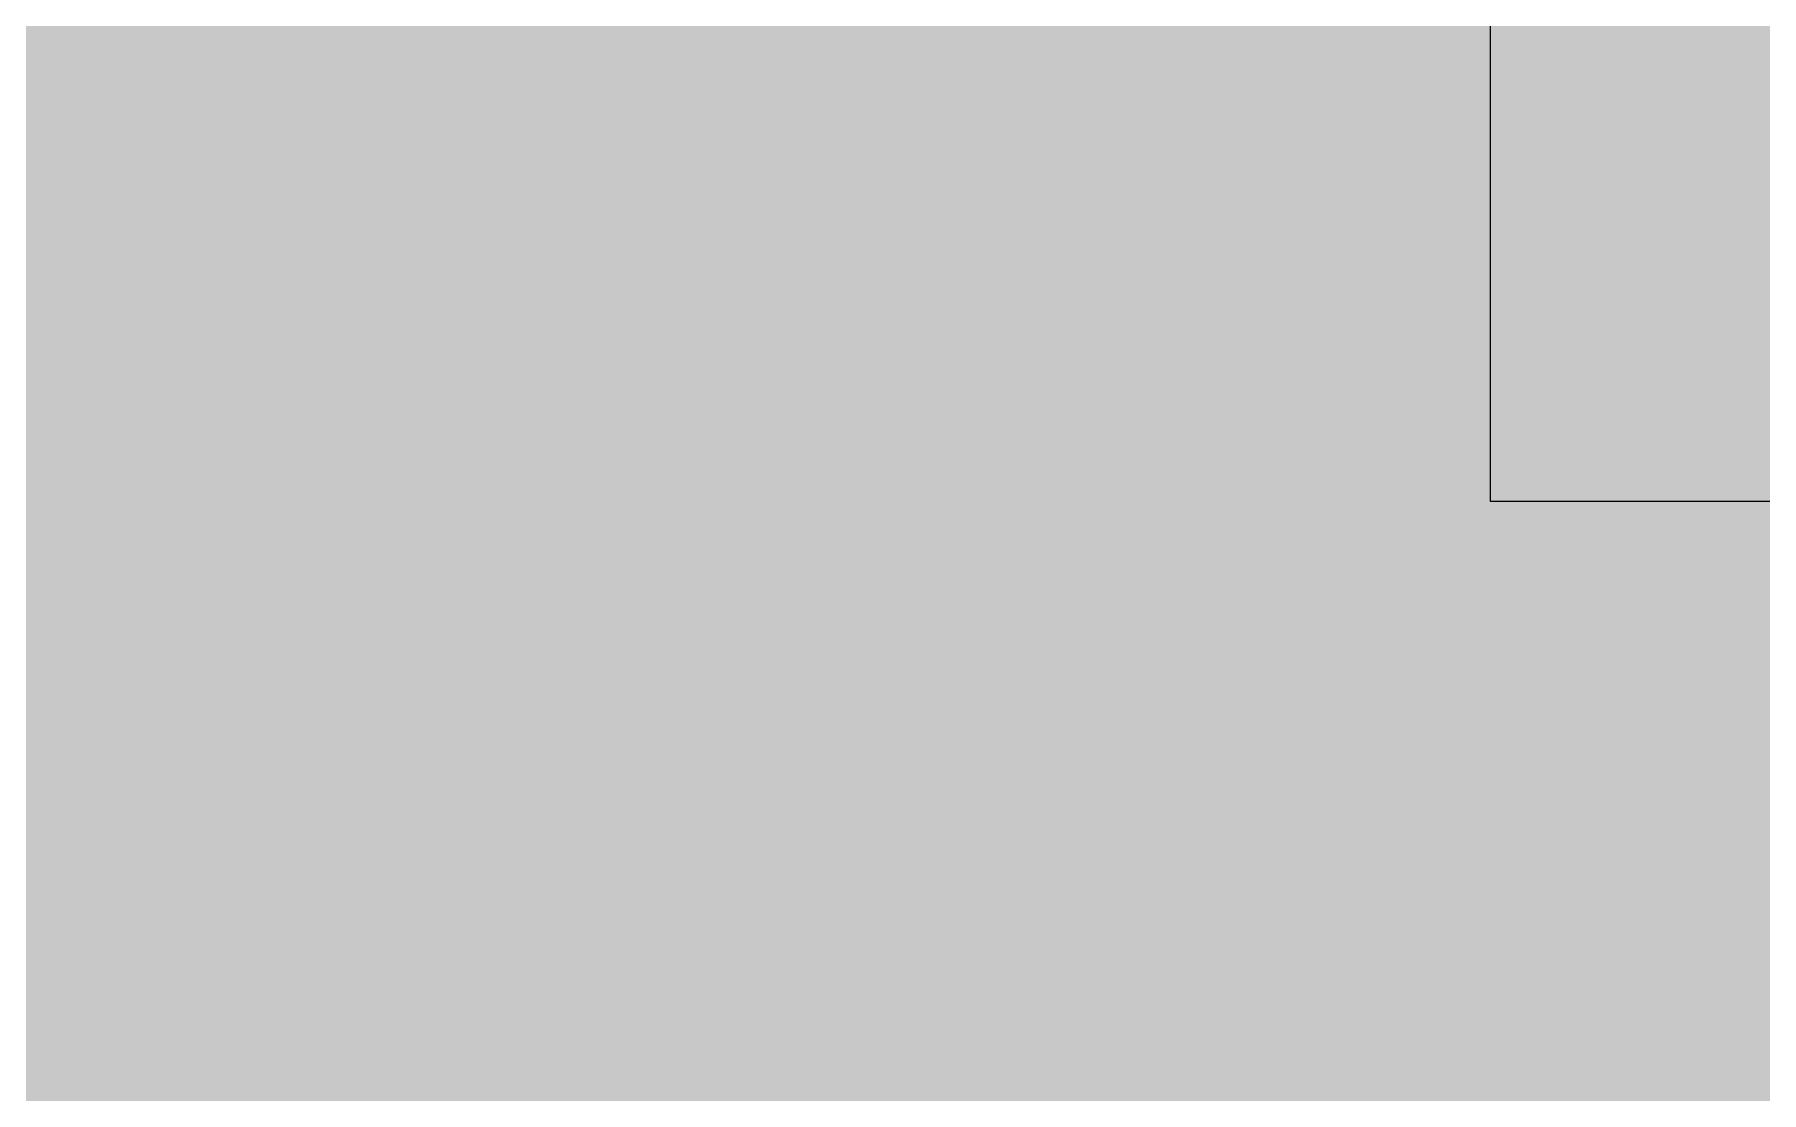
# Model space of a CAD drawing. Header units: millimetres. Extents: x 471 to 1044, y 7 to 541.
# Drawn here: x 854.86 to 888.38, y 444.33 to 464.86 of the extents above; entities that cross this region are included whole.
import ezdxf

# ---------------------------------------------------------------- set-up
doc = ezdxf.new("R2010")
doc.units = ezdxf.units.MM
for name, color, linetype in [('Background Fill', 3, 'Continuous'), ('Images', 7, 'Continuous'), ('magpiefill', 3, 'Continuous')]:
    doc.layers.add(name, color=color, linetype=linetype)
picture_1 = doc.add_image_def('image3.png', size_in_pixel=(1746, 774))

msp = doc.modelspace()

# ---------------------------------------------------------------- hatches: boundary and pattern name
at = {"layer": 'magpiefill'}
h = msp.add_hatch(color=255, dxfattribs=at)
h.dxf.hatch_style = 1
h.paths.add_polyline_path([(878.641142964784, 459.1103851379615), (878.4133552917212, 459.4915021367541), (878.188334724882, 459.8650135087657), (877.965735371574, 460.2297092654146), (877.7452113391062, 460.5843794181184), (877.5264167347857, 460.927813978295), (877.3095821404988, 461.2580481567315), (877.0972440364428, 461.5700979616907), (876.8925153773928, 461.8582246008044), (876.6985091181241, 462.1166892817049), (876.5183382134119, 462.3397532120235), (876.3551156180315, 462.5216775993925), (876.2119542867579, 462.6567236514437), (876.0919671743666, 462.739152575809), (875.9975120558631, 462.76491956077), (875.9279259871748, 462.7367557172047), (875.88179084446, 462.6590861366415), (875.8576885038763, 462.5363359106083), (875.8542008415818, 462.3729301306329), (875.8699097337346, 462.1732938882436), (875.9033970564922, 461.941852274968), (875.9532446860132, 461.6830303823344), (876.0185706184441, 461.4001671953885), (876.1006373298885, 461.0922572732477), (876.2012434164387, 460.7572090685474), (876.3221874741869, 460.3929310339228), (876.4652680992256, 459.997331622009), (876.632283887647, 459.5683192854416), (876.8250334355434, 459.1038024768555), (877.0453153390072, 458.6016896488863), (877.2973376911057, 458.0576615043223), (877.5949465728038, 457.4584877465608), (877.9543975620425, 456.7887103291536), (878.3919462367614, 456.0328712056516), (878.923848174901, 455.175512329606), (879.566358954401, 454.2011756545679), (880.2225678565785, 453.2571967197701), (881.2712329337171, 452.2925168969061), (882.2040043864802, 451.4303988007426), (882.69511560515, 450.9759040428054), (883.1144864714997, 450.5878336205311), (883.4698830615255, 450.2597107707976), (883.7690714512246, 449.9850587304805), (884.0198177165937, 449.757400736457), (884.2293026517584, 449.5707834669382), (884.4023659233585, 449.4213473654758), (884.543261916162, 449.3057563169563), (884.6562450149372, 449.2206742062662), (884.7455696044524, 449.1627649182921), (884.8154900694756, 449.1286923379206), (884.8702607947755, 449.1151203500382), (884.9141361651198, 449.1187128395312), (884.9498084597815, 449.1381887949568), (884.9737215360501, 449.180487619554), (884.9807571457202, 449.2546038202323), (884.9657970405858, 449.3695319039012), (884.923722972441, 449.5342663774703), (884.8494166930807, 449.7578017478489), (884.7377599542986, 450.0491325219467), (884.5883339154218, 450.4060289140003), (883.1477180177553, 452.2659849485902), (882.0372456553062, 453.757529134998), (881.1584715122729, 455.0494539517684), (880.349622719679, 456.300041908259), (879.6037527422804, 457.5018151089473), (879.0577107877673, 458.4112737227077)])
h = msp.add_hatch(color=253, dxfattribs=at)
h.dxf.hatch_style = 1
h.paths.add_polyline_path([(874.0037223712231, 459.7613727779959), (873.7275250556436, 460.0634689093675), (873.4664429002294, 460.3467929568175), (873.2201127445794, 460.6121573483316), (872.9884567780662, 460.8598242543748), (872.7725385891579, 461.0878548153285), (872.5737071160952, 461.2937599140529), (872.3933112971195, 461.475050433408), (872.2327000704718, 461.6292372562544), (872.0932223743935, 461.7538312654525), (871.9762271471257, 461.8463433438623), (871.8830633269095, 461.904284374344), (871.8143823209984, 461.926196610235), (871.7680454126964, 461.9147477867804), (871.7412163543188, 461.8736370097014), (871.7310588981818, 461.8065633847203), (871.7347367966015, 461.7172260175588), (871.7494138018935, 461.6093240139388), (871.7722536663737, 461.486556479582), (871.8004201423585, 461.3526225202103), (871.8318091030085, 461.210253250527), (871.8672449048663, 461.0583078211604), (871.9082840253197, 460.8946773917204), (871.9564829417559, 460.717253121817), (872.0133981315626, 460.5239261710598), (872.0805860721277, 460.312587699059), (872.1596032408386, 460.0811288654244), (872.2520061150828, 459.8274408297657), (872.3590658202675, 459.550328005559), (872.4809120738764, 459.2522478217446), (872.6173892414133, 458.9365709611292), (872.7683416883808, 458.6066681065191), (872.9336137802832, 458.2659099407211), (873.1130498826233, 457.9176671465415), (873.3064943609043, 457.5653104067868), (873.5137915806297, 457.2122104042636), (873.7403752111848, 456.8552225193357), (874.0140361374806, 456.4651409225961), (874.3681545483103, 456.0062444821951), (874.8361106324667, 455.442812066283), (875.4512845787433, 454.7391225430102), (876.2470565759324, 453.8594547805268), (877.2568068128278, 452.7680876469834), (878.5139154782221, 451.42930001053), (883.4206489691833, 448.0802716261612), (883.4495732280213, 448.0947264036671), (883.7053181906344, 448.0947264036671), (883.8214215006496, 448.0657150111326), (882.355941562183, 449.1498336158132), (881.2040089216807, 450.0248513983571), (880.3185061090505, 450.7233659334162), (879.652315654201, 451.2779747956412), (879.1583200870396, 451.7212755596838), (878.7894019374748, 452.0858658001954), (878.4984437354142, 452.4043430918267), (878.238328010766, 452.7093050092293), (877.9703640025407, 453.0273752758286), (877.6895677861567, 453.3612822101469), (877.3993821461356, 453.7077802794799), (877.1032498669981, 454.063623951124), (876.8046137332656, 454.4255676923755), (876.5069165294594, 454.7903659705303), (876.2136010401002, 455.1547732528844), (875.9281100497094, 455.5155440067343), (875.6534690374108, 455.8697650694143), (875.3910342607376, 456.2158527584141), (875.1417446718262, 456.5525557612617), (874.9065392228129, 456.8786227654848), (874.6863568658339, 457.1928024586117), (874.4821365530249, 457.4938435281703), (874.2948172365222, 457.7804946616881), (874.1253378684623, 458.0515045466938), (873.9751720753954, 458.3046312663752), (873.8479321815307, 458.5336704865622), (873.7477651854913, 458.7314272687448), (873.6788180859, 458.8907066744129), (873.6452378813804, 459.0043137650567), (873.6511715705558, 459.065053602166), (873.7007661520497, 459.0657312472312), (873.7981686244846, 458.9991517617419), (873.945693741636, 458.861326649493), (874.1383272778842, 458.6610931834986), (874.3692227627621, 458.4104950790771), (874.6315337258013, 458.1215760515472), (874.9184136965348, 457.8063798162274), (875.223016204495, 457.4769500884364), (875.5384947792138, 457.1453305834929), (875.8580029502236, 456.8235650167154), (876.187083031537, 456.51024573493), (876.5808324750849, 456.150159610991), (877.1067375172786, 455.6746421492609), (877.8322843945291, 455.0150288541014), (878.8249593432477, 454.1026552298747), (879.088696221324, 453.8574952924463), (878.5982397522555, 454.4441269728894), (878.1238207590011, 455.0097336714089), (877.6656187625263, 455.5539408637303), (877.223813283797, 456.0763740255799), (876.7985838437778, 456.5766586326853), (876.390109963434, 457.0544201607726), (875.998571163731, 457.509284085569), (875.6241469656338, 457.9408758828007), (875.2669264432134, 458.3490188535712), (874.9266368829631, 458.73432760049), (874.602915124482, 459.0976145515431), (874.2953980073689, 459.4396921347163)])
h = msp.add_hatch(color=255, dxfattribs=at)
h.dxf.hatch_style = 1
h.paths.add_polyline_path([(882.495708268151, 457.767876657608), (882.2747045967944, 458.1704811844644), (882.0628555799469, 458.5436802518612), (881.862743296005, 458.8818430225315), (881.6769498233646, 459.1793386592084), (881.5075747344579, 459.4321265145512), (881.3547875778556, 459.642526700925), (881.2182753961649, 459.814449520621), (881.0977252319926, 459.9518052759307), (880.9928241279451, 460.0585042691457), (880.9032591266291, 460.138456802557), (880.8287172706512, 460.1955731784561), (880.7688856026184, 460.2337636991344), (880.7233989952067, 460.2559350231203), (880.691683641372, 460.2609792338902), (880.6731135641392, 460.2467847711583), (880.6670627865337, 460.2112400746379), (880.6729053315805, 460.1522335840427), (880.690015222305, 460.0676537390865), (880.7177664817325, 459.955388979483), (880.7555331328879, 459.8133277449458), (880.8029565389654, 459.6395344381359), (880.8607474238327, 459.4327773135037), (880.9298838515272, 459.1920005884468), (881.0113438860849, 458.9161484803629), (881.1061055915436, 458.6041652066498), (881.2151470319393, 458.2549949847048), (881.3394462713088, 457.867582031926), (881.4799813736895, 457.4408705657106), (881.6392720112715, 456.9709370118668), (881.8260042888605, 456.4423866298436), (882.0504059194157, 455.8369568875006), (882.3227046158959, 455.1363852526969), (882.6531280912609, 454.3224091932919), (883.0519040584697, 453.3767661771454), (883.4666752850992, 452.4248313778997), (883.8982981201109, 451.8770233564643), (884.2712231709268, 451.4003525457387), (884.5918238178415, 450.9890807114128), (884.8664734411509, 450.637469619177), (885.1015454211499, 450.3397810347207), (885.3034131381335, 450.0902767237341), (885.4784499723971, 449.8832184519071), (885.6330293042354, 449.7128679849296), (885.772168872895, 449.5759156341641), (885.8954638534267, 449.4787658936631), (886.0011537798318, 449.4302518031517), (886.0874781861123, 449.4392064023551), (886.1526766062705, 449.5144627309984), (886.1949885743079, 449.6648538288065), (886.212653624226, 449.8992127355049), (886.2039112900268, 450.2263724908183), (886.100763744693, 450.4244507403326), (885.81613946672, 450.9875092498975), (885.5451505659332, 451.5367862036311), (885.2858305975592, 452.0719774114285), (885.0362604779298, 452.5931031036805), (884.7947105678002, 453.1014811927568), (884.5594985890318, 453.5987540115209), (884.3289422634855, 454.0865638928379), (884.1013593130224, 454.5665531695726), (883.8750674595035, 455.0403641745888), (883.6483844247903, 455.509639240751), (883.4196279307432, 455.9760207009239), (883.187826425313, 456.4399386929498), (882.9548512608069, 456.8969745745836), (882.7232845156207, 457.3414975085587)])
h = msp.add_hatch(color=255, dxfattribs=at)
h.dxf.hatch_style = 1
h.paths.add_polyline_path([(878.8249593432477, 454.1026552298746), (877.8322843945291, 455.0150288541014), (877.1067375172784, 455.674642149261), (876.5808324750849, 456.1501596109911), (876.187083031537, 456.51024573493), (875.8580029502236, 456.8235650167154), (875.5384947792138, 457.1453305834929), (875.223016204495, 457.4769500884364), (874.9184136965348, 457.8063798162274), (874.6315337258013, 458.1215760515471), (874.3692227627621, 458.4104950790772), (874.1383272778842, 458.6610931834986), (873.945693741636, 458.861326649493), (873.7981686244846, 458.9991517617419), (873.7007661520497, 459.0657312472312), (873.6511715705558, 459.065053602166), (873.6452378813804, 459.0043137650567), (873.6788180859, 458.8907066744129), (873.7477651854913, 458.7314272687448), (873.8479321815307, 458.5336704865622), (873.9751720753954, 458.3046312663752), (874.1253378684623, 458.0515045466938), (874.2948172365222, 457.7804946616881), (874.4821365530249, 457.4938435281703), (874.6863568658339, 457.1928024586117), (874.9065392228129, 456.8786227654848), (875.1417446718262, 456.5525557612617), (875.3910342607376, 456.2158527584141), (875.6534690374106, 455.8697650694143), (875.9281100497094, 455.5155440067341), (876.2136010401002, 455.1547732528844), (876.5069165294594, 454.7903659705303), (876.8046137332656, 454.4255676923755), (877.1032498669981, 454.0636239511241), (877.3993821461354, 453.7077802794801), (877.6895677861567, 453.3612822101469), (877.9703640025407, 453.0273752758286), (878.238328010766, 452.7093050092293), (878.4984437354142, 452.4043430918267), (878.7894019374748, 452.0858658001954), (879.1583200870396, 451.7212755596838), (879.652315654201, 451.2779747956412), (880.3185061090505, 450.7233659334162), (881.2040089216807, 450.0248513983571), (882.3559415621833, 449.149833615813), (883.8214215006496, 448.0657150111326), (884.0463102184535, 448.0095207917954), (884.4725530784729, 447.9243151799234), (885.0692900689053, 448.0095207917954), (885.1956159644062, 448.0347732387712), (885.0403431964819, 448.1942697312492), (884.855918075805, 448.3816721462075), (884.6438672234292, 448.595451821969), (884.4057172604087, 448.8340800968552), (884.1429948077978, 449.0960283091887), (883.9853807995858, 449.2525233252504), (881.881638400733, 451.244969011667), (880.152248599845, 452.8688567809426)])
h = msp.add_hatch(color=253, dxfattribs=at)
h.dxf.hatch_style = 1
h.paths.add_polyline_path([(872.4373185237055, 455.8595735691945), (872.0412375186488, 456.1569024148897), (871.6620127278975, 456.4367701661305), (871.2993836885914, 456.6988423547147), (870.9541325326043, 456.9419250344625), (870.6270413918096, 457.1648242591933), (870.3188923980811, 457.3663460827272), (870.0304676832923, 457.5452965588839), (869.7625493793166, 457.7004817414833), (869.5159196180277, 457.8307076843449), (869.2914719327409, 457.935093141151), (869.0905454625374, 458.0140076650325), (868.9145907479397, 458.0681335089827), (868.7650583294705, 458.0981529259944), (868.6433987476526, 458.1047481690614), (868.5510625430086, 458.0886014911765), (868.4895002560613, 458.050395145333), (868.4601624273332, 457.9908113845244), (868.4644972248032, 457.9096488442127), (868.5039433262714, 457.8031716897377), (868.5799370369946, 457.6667604689077), (868.6939146622296, 457.4957957295317), (868.8473125072326, 457.285658019418), (869.0415668772598, 457.0317278863755), (869.278114077568, 456.7293858782126), (869.5583904134139, 456.3740125427382), (869.8857280312707, 455.9611907158445), (870.2710424424802, 455.4873123857568), (870.7271449996017, 454.9489718287849), (871.2668470551937, 454.3427633212378), (871.9029599618152, 453.665281139425), (872.6482950720258, 452.9131195596559), (873.5156637383836, 452.0828728582395), (874.5178773134476, 451.1711353114855), (874.6684140552395, 451.0991990675802), (875.2123818438038, 450.8371178020483), (875.7557627983879, 450.5729250057403), (875.9541462746379, 450.4755188914741), (875.5249838791333, 451.043605027119), (875.1284730388916, 451.5573344125825), (874.7647780868756, 452.0194224201026), (874.4340633560487, 452.4325844219162), (874.1364931793739, 452.7995357902615), (873.872231889814, 453.122991897376), (873.6414438203326, 453.405668115497), (873.4442933038924, 453.6502798168627), (873.280741235176, 453.8595460148343), (873.1499347557422, 454.0362002872693), (873.0508175688685, 454.182979853149), (872.9823333778334, 454.3026219314555), (872.9434258859142, 454.39786374117), (872.9330387963889, 454.4714425012738), (872.9501158125356, 454.5260954307488), (872.9936006376322, 454.5645597485764), (873.0689354368171, 454.5847063135056), (873.2075562226728, 454.5649405433569), (873.4473974696423, 454.4788014957182), (873.8263936521687, 454.2998282281774), (874.3824792446949, 454.0015597983225), (875.1535887216639, 453.5575352637413), (876.1124355754403, 452.9805409659913), (875.4524030106045, 453.5050429343546), (874.8464981210352, 453.9852028344076), (874.2892474702039, 454.4249835878414), (873.775177621583, 454.8283481163465), (873.2988151386448, 455.1992593416134), (872.8546865848616, 455.5416801853326)])
h = msp.add_hatch(color=253, dxfattribs=at)
h.dxf.hatch_style = 1
h.paths.add_polyline_path([(871.8519614862264, 452.4255991287027), (871.2801317685096, 452.6876154356594), (870.7155006305327, 452.9427496223874), (870.1626845558706, 453.1883426744754), (869.6263000280987, 453.4217355775123), (869.110963530793, 453.6402693170869), (868.6213437070935, 453.8413370184472), (868.1623178384041, 454.0225403654773), (867.7388153656927, 454.1815331817212), (867.3557657299289, 454.3159692907221), (867.0180983720804, 454.4235025160237), (866.7307427331166, 454.5017866811696), (866.4986282540056, 454.5484756097034), (866.3266843757165, 454.5612231251683), (866.2186799026351, 454.5379698069377), (866.1737410928172, 454.4778032577007), (866.1898335677358, 454.3800978359769), (866.2649229488641, 454.2442279002854), (866.3969748576746, 454.0695678091452), (866.583954915641, 453.8554919210752), (866.8238287442357, 453.6013745945949), (867.1145619649326, 453.3065901882234), (867.4569516663983, 452.9700293561176), (867.8631208060783, 452.5886479349886), (868.3480238086117, 452.158918057185), (868.9266150986382, 451.6773118550558), (869.6138491007971, 451.1403014609497), (870.4246802397281, 450.5443590072156), (871.37406294007, 449.8859566262026), (872.4769516264626, 449.1615664502596), (872.7435977085086, 449.0755028218356), (873.467086366257, 448.8368571465231), (874.2228903734967, 448.5830394993037), (874.458826892117, 448.5026239378775), (873.6754095649885, 449.0152042346923), (873.0106611171989, 449.5008863978866), (872.4543355917531, 449.9570777810078), (871.9961870316563, 450.3811857376035), (871.6259694799137, 450.770617621221), (871.3334369795302, 451.1227807854079), (871.1083435735111, 451.4350825837115), (870.9404433048614, 451.704930369679), (870.8271266364247, 451.9282345164246), (870.7963297103968, 452.0949174753265), (870.8836250888119, 452.1934047173294), (871.1245853337045, 452.2121217133781), (871.5547830071087, 452.1394939344174), (872.209790671059, 451.9639468513918), (873.1251808875888, 451.6739059352462), (874.3365262187342, 451.2577966569251), (874.1202992591677, 451.3611239584003), (873.5644772820617, 451.6248476305724), (872.998750726578, 451.891556211748), (872.4263733001078, 452.1593597159284)])
h = msp.add_hatch(color=255, dxfattribs=at)
h.dxf.hatch_style = 1
h.paths.add_polyline_path([(877.4926172267017, 452.1263741107534), (876.177656557519, 452.941293682022), (875.1535887216639, 453.5575352637413), (874.3824792446949, 454.0015597983225), (873.8263936521687, 454.2998282281774), (873.4473974696423, 454.4788014957182), (873.2075562226728, 454.5649405433569), (873.0689354368171, 454.5847063135056), (872.9936006376322, 454.5645597485764), (872.9501158125356, 454.5260954307488), (872.9330387963889, 454.4714425012738), (872.9434258859142, 454.39786374117), (872.9823333778334, 454.3026219314555), (873.0508175688685, 454.182979853149), (873.1499347557422, 454.0362002872693), (873.280741235176, 453.8595460148343), (873.4442933038924, 453.6502798168627), (873.6414438203326, 453.4056681154971), (873.872231889814, 453.122991897376), (874.1364931793737, 452.7995357902615), (874.4340633560487, 452.4325844219162), (874.7647780868756, 452.0194224201024), (875.1284730388916, 451.5573344125825), (875.5249838791333, 451.043605027119), (875.9541462746377, 450.4755188914743), (876.3021170925197, 450.304665522592), (876.8550048997251, 450.0303841965396), (877.4179863935324, 449.7481258715187), (877.994621747468, 449.4559353914657), (878.5863229421766, 449.1527576358773), (879.1859091867682, 448.8411376264932), (879.7840514974698, 448.5245204206145), (880.3714208905085, 448.2063510755419), (880.9386883821114, 447.8900746485768), (881.4765249885056, 447.5791361970198), (881.9756017259181, 447.2769807781717), (882.4265896105762, 446.9870534493335), (882.7675854053894, 446.9870534493335), (883.0233303680018, 446.9870534493335), (883.1938282654087, 447.157464673077), (883.4495732280213, 447.157464673077), (883.5348202932278, 447.5834927324362), (883.5348202932278, 447.7539039561799), (883.1085774332084, 447.9243151799234), (883.4033541366255, 448.0716286058499), (882.9237621448485, 448.399407475181), (882.3573911087008, 448.7822028837164), (881.7241495805399, 449.2083567492957), (881.0439461127191, 449.6662109897617), (880.3366892575948, 450.1441075229553), (879.6222875675235, 450.6303882667172), (878.9206495948599, 451.1133951388891), (878.25168389196, 451.5814700573118), (877.6305985877266, 452.0255561878209)])
h = msp.add_hatch(color=253, dxfattribs=at)
h.dxf.hatch_style = 1
h.paths.add_polyline_path([(885.1956472414245, 449.6367061820141), (884.583634507889, 450.4172532066731), (884.7377599542986, 450.0491325219467), (884.8494166930807, 449.7578017478489), (884.923722972441, 449.5342663774703), (884.9657970405858, 449.3695319039012), (884.9807571457202, 449.2546038202323), (884.9737215360501, 449.180487619554), (884.9498084597815, 449.1381887949568), (884.9141361651198, 449.1187128395312), (884.8702607947755, 449.1151203500382), (884.8154900694756, 449.1286923379206), (884.7455696044524, 449.1627649182921), (884.6562450149372, 449.2206742062662), (884.543261916162, 449.3057563169563), (884.4023659233587, 449.4213473654758), (884.2293026517584, 449.5707834669382), (884.0198177165937, 449.757400736457), (883.7690714512246, 449.9850587304805), (883.4698830615255, 450.2597107707976), (883.1144864714997, 450.5878336205312), (882.69511560515, 450.9759040428054), (882.2040043864802, 451.4303988007426), (881.6333867394926, 451.9577946574672), (880.9754965881914, 452.5645683761016), (880.2225678565785, 453.2571967197701), (880.3357341532021, 453.0944031340883), (881.2482293492446, 451.8397367217184), (881.881638400733, 451.244969011667), (884.080614982322, 449.1623274264103), (885.1906290791615, 448.03377636434), (885.9217757889435, 448.1799320155391), (886.3480186489628, 448.1799320155391)])
h = msp.add_hatch(color=255, dxfattribs=at)
h.dxf.hatch_style = 1
h.paths.add_polyline_path([(873.0106611171989, 449.5008863978866), (873.6754095649887, 449.0152042346923), (874.4505219281839, 448.5080577733703), (876.3056866389979, 447.8671201737085), (877.9644551094034, 447.2694651253561), (879.5777764909706, 446.6470556885826), (881.3692708585784, 445.879380495), (881.7446055549376, 445.879380495), (882.0855975827574, 445.9645861068716), (882.2560954801636, 446.2202029424872), (882.3708228905045, 447.0229042930889), (881.9756017259181, 447.2769807781717), (881.4765249885056, 447.5791361970198), (880.9386883821114, 447.8900746485768), (880.3714208905085, 448.2063510755421), (879.7840514974698, 448.5245204206145), (879.1859091867682, 448.8411376264932), (878.5863229421768, 449.1527576358773), (877.9946217474683, 449.4559353914657), (877.4179863935324, 449.7481258715187), (876.8550048997249, 450.0303841965396), (876.3021170925192, 450.304665522592), (875.7557627983881, 450.5729250057403), (875.2123818438038, 450.8371178020483), (874.6684140552395, 451.0991990675803), (874.3365262187342, 451.2577966569251), (873.1251808875888, 451.6739059352462), (872.209790671059, 451.9639468513918), (871.5547830071087, 452.1394939344174), (871.1245853337045, 452.2121217133781), (870.8836250888119, 452.1934047173294), (870.7963297103968, 452.0949174753265), (870.8271266364247, 451.9282345164246), (870.9404433048614, 451.704930369679), (871.1083435735111, 451.4350825837115), (871.3334369795302, 451.1227807854079), (871.6259694799137, 450.770617621221), (871.9961870316563, 450.3811857376035), (872.4543355917531, 449.9570777810078)])
h = msp.add_hatch(color=253, dxfattribs=at)
h.dxf.hatch_style = 1
h.paths.add_polyline_path([(886.7187842112928, 449.2582058141264), (886.4009898446259, 449.8479148650407), (886.2039112900268, 450.2263724908183), (886.212653624226, 449.8992127355049), (886.1949885743079, 449.6648538288065), (886.1526766062705, 449.5144627309984), (886.0874781861123, 449.4392064023551), (886.0011537798318, 449.4302518031517), (885.8954638534267, 449.4787658936631), (885.772168872895, 449.5759156341641), (885.6330293042354, 449.7128679849296), (885.4784499723971, 449.8832184519071), (885.3034131381335, 450.0902767237341), (885.1015454211499, 450.3397810347207), (884.8664734411509, 450.6374696191771), (884.5918238178415, 450.9890807114128), (884.2712231709263, 451.4003525457388), (883.8982981201109, 451.8770233564643), (883.4666752850992, 452.4248313778997), (883.5292602304814, 452.2811936721163), (884.068872133889, 451.0766976723179), (884.255308368995, 450.8359928452277), (885.1956472414247, 449.6367061820141), (886.3480186489628, 448.1799320155391), (886.3480186489628, 447.8391095680519), (886.4332657141692, 447.4130815086927), (887.0300064715948, 447.157464673077), (887.7972413594339, 447.4130815086927), (887.4149435239231, 448.0404849458479), (887.0561132894675, 448.6556277776939)])
h = msp.add_hatch(color=253, dxfattribs=at)
h.dxf.hatch_style = 1
h.paths.add_polyline_path([(870.776804472579, 449.6933694574526), (870.1923578531639, 449.864288686258), (869.6451169034237, 450.0165166637171), (869.1358053889696, 450.1496884273805), (868.6641298817062, 450.2647945885558), (868.2295426551118, 450.3631646519892), (867.8314959826655, 450.4461281224276), (867.4694421378454, 450.5150145046167), (867.1428333941301, 450.5711533033035), (866.8511220249984, 450.6158740232344), (866.5937603039288, 450.6505061691553), (866.3700309765577, 450.6761576616886), (866.1785386771523, 450.6930500849588), (866.0177185121377, 450.7011834389656), (865.8860055879395, 450.700557723709), (865.7818350109821, 450.6911729391894), (865.7036418876917, 450.6730290854063), (865.6498613244923, 450.6461261623601), (865.6189284278096, 450.6104641700505), (865.6098064561315, 450.5656194932161), (865.6235712761968, 450.5094740555471), (865.6618269068069, 450.4394861654729), (865.7261773667633, 450.3531141314222), (865.8182266748679, 450.2478162618243), (865.9395788499216, 450.121050865108), (866.0918379107266, 449.9702762497024), (866.276607876084, 449.7929507240364), (866.4982073753652, 449.5858534005523), (866.7718134802194, 449.3430466077485), (867.1153178728669, 449.0579134781361), (867.5466122355263, 448.7238371442262), (868.0835882504173, 448.3342007385302), (868.7441375997589, 447.8823873935593), (869.5461519657713, 447.3617802418248), (870.5065352497134, 446.7663748069132), (870.8957270501237, 446.7135642507567), (871.3686026834414, 446.648027715018), (871.8593182118975, 446.5781116446478), (871.916617213278, 446.5696778321877), (871.4705828321178, 446.7917527454082), (871.0970649608205, 447.0106450515487), (870.7883174797198, 447.224340293077), (870.5365942691508, 447.4308240124606), (870.3341492094476, 447.6280817521671), (870.1732361809445, 447.8140990546641), (870.0461090639762, 447.9868614624194), (869.9450217388771, 448.1443545179006), (869.8633313916871, 448.2852216824141), (869.7988084312653, 448.4107380926228), (869.7503265721762, 448.5228368040283), (869.716759528985, 448.6234508721328), (869.6969810162557, 448.7145133524376), (869.6898647485536, 448.7979573004451), (869.6942844404427, 448.8757157716565), (869.7091138064882, 448.9497218215738), (869.7336569783222, 449.0213285881305), (869.7689397558499, 449.0895695389861), (869.8164183560446, 449.152898224232), (869.8775489958791, 449.2097681939593), (869.9537878923268, 449.2586329982593), (870.0465912623602, 449.2979461872231), (870.1574153229524, 449.3261613109422), (870.2877162910768, 449.3417319195074), (870.4394566434773, 449.3431362010587), (870.6166238959818, 449.3289508959282), (870.8237118241884, 449.297777382497), (871.0652142036965, 449.2482170391455), (871.3456248101045, 449.1788712442549), (871.6694374190108, 449.0883413762057), (872.041145806015, 448.9752288133785), (872.4652437467148, 448.8381349341545), (872.9523683732748, 448.6731083242645), (873.5377302441209, 448.4659863988414), (874.2626832742437, 448.2000537803677), (875.1685813786348, 447.8585950913265), (876.2967784722853, 447.4248949542008), (877.6886284701866, 446.8822379914735), (879.3854852873294, 446.2139088256274), (881.4287028387048, 445.4031920791455), (881.4036097601252, 445.4533524356408), (881.3183626949187, 445.879380495), (880.6456709042, 446.1894510958892), (879.914495589765, 446.5027678225284), (879.1375285723475, 446.8169006197919), (878.327461672681, 447.1294194325535), (877.4969867114987, 447.4378942056873), (876.6587955095342, 447.739894884068), (875.8255798875205, 448.0329914125692), (875.0100316661913, 448.3147537360654), (874.222890373497, 448.5830394993037), (873.467086366257, 448.8368571465231), (872.7435977085086, 449.0755028218356), (872.0534024642882, 449.2982726693533), (871.3974786976328, 449.5044628331883)])
h = msp.add_hatch(color=255, dxfattribs=at)
h.dxf.hatch_style = 1
h.paths.add_polyline_path([(872.9523683732748, 448.6731083242645), (872.4652437467148, 448.8381349341545), (872.041145806015, 448.9752288133785), (871.6694374190108, 449.0883413762057), (871.3456248101045, 449.1788712442549), (871.0652142036965, 449.2482170391455), (870.8237118241884, 449.297777382497), (870.6166238959818, 449.3289508959282), (870.4394566434773, 449.3431362010587), (870.2877162910768, 449.3417319195074), (870.1574153229524, 449.3261613109422), (870.0465912623602, 449.2979461872231), (869.9537878923268, 449.2586329982593), (869.8775489958791, 449.2097681939593), (869.8164183560446, 449.152898224232), (869.7689397558499, 449.0895695389861), (869.7336569783222, 449.0213285881305), (869.7091138064882, 448.9497218215738), (869.6942844404427, 448.8757157716565), (869.6898647485536, 448.7979573004451), (869.6969810162557, 448.7145133524376), (869.716759528985, 448.6234508721328), (869.7503265721762, 448.5228368040283), (869.7988084312653, 448.4107380926228), (869.8633313916871, 448.2852216824141), (869.9450217388771, 448.1443545179006), (870.0461090639762, 447.9868614624194), (870.1732361809445, 447.8140990546641), (870.3341492094476, 447.6280817521671), (870.5365942691508, 447.4308240124606), (870.7883174797198, 447.224340293077), (871.0970649608205, 447.0106450515487), (871.4705828321178, 446.7917527454082), (871.9095543407295, 446.5731943476729), (873.4671778154127, 446.3355576577356), (875.2785297648104, 446.0272088720207), (877.1111445783702, 445.6845290954853), (878.5015104031015, 445.3925298646687), (879.9087599477887, 445.0561424222698), (879.9094645998612, 445.0543816487219), (880.2023084270697, 444.9837692549514), (880.6380727677329, 444.8810863090935), (881.1155355635594, 444.7726150595148), (881.6501492162761, 444.65650445571), (881.5741076575314, 445.1125319464981), (881.4287028387048, 445.4031920791455), (879.3854852873292, 446.2139088256274), (877.6886284701866, 446.8822379914735), (876.2967784722853, 447.4248949542008), (875.1685813786348, 447.8585950913265), (874.2626832742437, 448.2000537803677), (873.5377302441209, 448.4659863988414)])
h = msp.add_hatch(color=250, dxfattribs=at)
h.dxf.hatch_style = 1
edge = h.paths.add_edge_path()
edge.add_line((888.2234842194528, 413.5012538587416), (885.7971109026888, 413.253204066365))
edge.add_line((885.7971109026887, 413.253204066365), (881.6673219142056, 410.5407089002796))
edge.add_line((881.6673219142056, 410.5407089002796), (873.1717643900533, 404.4081099414419))
edge.add_line((873.1717643900536, 404.4081099414419), (868.2160206174682, 399.6907243192487))
edge.add_line((868.2160206174681, 399.6907243192487), (867.3900658333658, 399.6907243192487))
edge.add_line((867.3900658333657, 399.6907243192487), (866.5641072822707, 400.3983329459157))
edge.add_line((866.5641072822707, 400.3983329459157), (866.4461137416849, 400.8700707247971))
edge.add_line((866.4461137416849, 400.8700707247971), (863.968241855392, 398.9831176509267))
edge.add_line((863.9682418553921, 398.9831176509266), (860.6644151849974, 396.62442483983))
edge.add_line((860.6644151849973, 396.62442483983), (860.3104345632394, 398.1575755587116))
edge.add_line((860.3104345632394, 398.1575755587118), (860.4284281038251, 398.9831176509267))
edge.add_line((860.4284281038251, 398.9831176509266), (861.8443543578509, 400.5162664114637))
edge.add_line((861.844354357851, 400.5162664114638), (862.3163285201947, 400.8700707247971))
edge.add_line((862.3163285201947, 400.8700707247971), (861.9623478984367, 401.1059396142379))
edge.add_line((861.9623478984367, 401.1059396142379), (859.7204630933159, 399.5727908537008))
edge.add_line((859.7204630933159, 399.5727908537007), (859.1304953903858, 400.044528632582))
edge.add_line((859.1304953903857, 400.0445286325821), (859.1304953903857, 400.3983329459157))
edge.add_line((859.1304953903857, 400.3983329459157), (858.1865432987048, 400.3983329459157))
edge.add_line((858.1865432987049, 400.3983329459157), (857.832562676947, 400.8700707247971))
edge.add_line((857.832562676947, 400.8700707247971), (860.9004022661694, 402.521154909227))
edge.add_line((860.9004022661695, 402.521154909227), (861.490369969099, 403.5825658908824))
edge.add_line((861.490369969099, 403.5825658908824), (862.5523156013668, 404.5260434069902))
edge.add_line((862.5523156013669, 404.5260434069902), (860.4284281038252, 404.1722390936566))
edge.add_line((860.4284281038251, 404.1722390936565), (862.0803414390224, 405.5874543886455))
edge.add_line((862.0803414390225, 405.5874543886456), (867.6260529145379, 408.7716892919572))
edge.add_line((867.6260529145379, 408.7716892919572), (872.8177837682955, 412.5455973980428))
edge.add_line((872.8177837682956, 412.5455973980429), (878.717475865569, 415.965701190795))
edge.add_line((878.717475865569, 415.9657011907949), (882.2572933841292, 418.0885231541062))
edge.add_line((882.2572933841291, 418.0885231541062), (882.611274005887, 419.3858049835473))
edge.add_line((882.611274005887, 419.3858049835472), (883.9092067193264, 420.2113470757619))
edge.add_line((883.9092067193264, 420.211347075762), (885.3251329733516, 419.6216738729879))
edge.add_line((885.3251329733516, 419.6216738729878), (886.2690850650331, 419.7396092968806))
edge.add_line((886.2690850650331, 419.7396092968806), (888.2749790219883, 421.3906934813103))
edge.add_line((888.2749790219884, 421.3906934813102), (889.9268961241792, 422.452104462966))
edge.add_line((889.9268961241792, 422.452104462966), (890.0448896647649, 420.0934116518694))
edge.add_line((890.0448896647649, 420.0934116518694), (889.5729117354277, 418.3243940018914))
edge.add_line((889.5729117354279, 418.3243940018915), (889.1009375730836, 418.0885231541062))
edge.add_line((889.1009375730835, 418.0885231541062), (888.3929725625742, 418.3243940018915))
edge.add_line((888.3929725625742, 418.3243940018915), (887.4490242378862, 417.380916485784))
edge.add_line((887.4490242378861, 417.380916485784), (888.9054720420853, 416.1426278267683))
edge.add_line((888.9054720420854, 416.1426278267683), (889.1612170046981, 417.2503007811018))
edge.add_line((889.1612170046981, 417.2503007811018), (890.3546947525559, 417.9319456760766))
edge.add_line((890.3546947525558, 417.9319456760765), (892.1449094908459, 418.0171512879481))
edge.add_line((892.144909490846, 418.0171512879482), (893.1678893412976, 417.676328840461))
edge.add_line((893.1678893412975, 417.676328840461), (893.1678893412975, 416.9094783336146))
edge.add_line((893.1678893412975, 416.9094783336146), (892.3154073882521, 416.5686558861274))
edge.add_line((892.3154073882522, 416.5686558861274), (890.6956867803755, 416.2278334386399))
edge.add_line((890.6956867803754, 416.2278334386399), (888.8202212098848, 414.7793380368191))
edge.add_line((888.820221209885, 414.7793380368191), (888.820221209885, 413.7568706943572))
edge.add_line((888.820221209885, 413.7568706943572), (890.3546947525558, 414.35330997746))
edge.add_line((890.3546947525558, 414.35330997746), (894.1056221265421, 415.8018053792811))
edge.add_line((894.1056221265421, 415.8018053792811), (896.5778284544583, 417.1650951692299))
edge.add_line((896.5778284544583, 417.1650951692299), (899.0500310153805, 418.9544130185382))
edge.add_line((899.0500310153805, 418.9544130185382), (902.289472231135, 421.3401701509492))
edge.add_line((902.289472231135, 421.3401701509492), (900.5845045580514, 420.7437308678465))
edge.add_line((900.5845045580513, 420.7437308678465), (898.964783950174, 420.1472915847437))
edge.add_line((898.964783950174, 420.1472915847437), (897.2598162770904, 420.5733196441029))
edge.add_line((897.2598162770903, 420.5733196441029), (895.7253427344194, 421.85140382218))
edge.add_line((895.7253427344194, 421.85140382218), (894.7876099491748, 423.7259253250157))
edge.add_line((894.7876099491748, 423.7259253250157), (894.4466179213553, 425.8560656218112))
edge.add_line((894.4466179213553, 425.8560656218111), (894.8728607813747, 427.815794694863))
edge.add_line((894.8728607813746, 427.8157946948631), (896.6630755196646, 429.775523767915))
edge.add_line((896.6630755196647, 429.775523767915), (895.7253427344195, 429.4347013204276))
edge.add_line((895.7253427344194, 429.4347013204275), (891.292427537801, 427.1341497998884))
edge.add_line((891.2924275378011, 427.1341497998884), (887.4562455646209, 425.0040095030929))
edge.add_line((887.4562455646208, 425.0040095030929), (885.3250387985111, 423.2998972656566))
edge.add_line((885.3250387985113, 423.2998972656566), (884.2168081158599, 421.6809925984364))
edge.add_line((884.2168081158597, 421.6809925984364), (883.0233303680019, 420.7437308678465))
edge.add_line((883.0233303680018, 420.7437308678465), (881.7446055549375, 420.4029084203593))
edge.add_line((881.7446055549376, 420.4029084203593), (880.9773669001057, 420.7437308678465))
edge.add_line((880.9773669001058, 420.7437308678465), (880.5511278070799, 421.2549645390773))
edge.add_line((880.5511278070799, 421.2549645390773), (880.6363748722863, 422.4478411469382))
edge.add_line((880.6363748722863, 422.4478411469382), (881.4888568253317, 424.4075702199901))
edge.add_line((881.4888568253316, 424.4075702199901), (880.8921198348994, 425.6856543980676))
edge.add_line((880.8921198348994, 425.6856543980676), (880.7216219374926, 424.5779814437338))
edge.add_line((880.7216219374925, 424.5779814437337), (879.9543870496541, 424.0667477725029))
edge.add_line((879.9543870496543, 424.0667477725029), (878.0789214791645, 422.9590748181694))
edge.add_line((878.0789214791641, 422.9590748181694), (877.482184488732, 423.3851028775285))
edge.add_line((877.4821844887322, 423.3851028775285), (876.8854437313065, 423.7259253250157))
edge.add_line((876.8854437313064, 423.7259253250157), (876.2887067408742, 424.3223646081185))
edge.add_line((876.2887067408742, 424.3223646081184), (876.0329617782616, 425.2596263387084))
edge.add_line((876.0329617782616, 425.2596263387085), (876.118208843468, 425.8560656218112))
edge.add_line((876.118208843468, 425.8560656218111), (875.350973955629, 426.0264768455547))
edge.add_line((875.3509739556289, 426.0264768455548), (874.92473109561, 426.367299293042))
edge.add_line((874.92473109561, 426.367299293042), (874.3279903381838, 426.9637385761448))
edge.add_line((874.3279903381838, 426.9637385761448), (873.8165004129586, 427.6453834711195))
edge.add_line((873.8165004129587, 427.6453834711195), (874.0722453755714, 428.9234676491967))
edge.add_line((874.0722453755714, 428.9234676491966), (873.8165004129587, 428.9234676491966))
edge.add_line((873.8165004129587, 428.9234676491966), (873.0492655251197, 429.1790844848122))
edge.add_line((873.0492655251196, 429.1790844848123), (872.2820306372812, 429.8607293797867))
edge.add_line((872.2820306372812, 429.8607293797867), (871.8557877772618, 430.712785498505))
edge.add_line((871.8557877772619, 430.712785498505), (872.0262856746687, 431.4796360053514))
edge.add_line((872.0262856746685, 431.4796360053514), (872.1967798050813, 432.3316921240694))
edge.add_line((872.1967798050814, 432.3316921240694), (871.7705407120554, 432.4168977359413))
edge.add_line((871.7705407120554, 432.4168977359413), (870.9180549920172, 433.1837482427877))
edge.add_line((870.9180549920172, 433.1837482427877), (870.4065650667915, 434.2062136269051))
edge.add_line((870.4065650667915, 434.2062136269051), (870.4918121319979, 435.143475357495))
edge.add_line((870.4918121319977, 435.143475357495), (871.9410348424682, 436.080737088085))
edge.add_line((871.9410348424683, 436.0807370880849), (873.9017512451586, 437.1032044305468))
edge.add_line((873.9017512451585, 437.103204430547), (875.2657231234291, 438.2108773848805))
edge.add_line((875.2657231234291, 438.2108773848805), (876.459200871287, 439.2333447273425))
edge.add_line((876.4592008712871, 439.2333447273425), (876.6296987686933, 439.4037559510861))
edge.add_line((876.6296987686933, 439.4037559510861), (877.0559416287127, 439.5741671748297))
edge.add_line((877.0559416287126, 439.5741671748297), (877.5674315539384, 440.0001952341888))
edge.add_line((877.5674315539384, 440.0001952341888), (877.6526786191448, 440.341017681676))
edge.add_line((877.6526786191448, 440.341017681676), (877.6526786191448, 440.5966345172916))
edge.add_line((877.6526786191448, 440.5966345172915), (877.5674315539384, 440.9374569647787))
edge.add_line((877.5674315539384, 440.9374569647788), (877.3116865913257, 441.1930738003944))
edge.add_line((877.311686591326, 441.1930738003942), (877.0559416287127, 441.3634850241378))
edge.add_line((877.0559416287126, 441.3634850241378), (876.7149458338996, 441.4486906360098))
edge.add_line((876.7149458338997, 441.4486906360099), (876.9706907965129, 441.6191018597535))
edge.add_line((876.9706907965128, 441.6191018597534), (877.3116865913258, 441.6191018597534))
edge.add_line((877.311686591326, 441.6191018597534), (877.6526786191449, 441.704307471625))
edge.add_line((877.6526786191448, 441.7043074716252), (878.2494193765705, 441.7043074716252))
edge.add_line((878.2494193765704, 441.7043074716252), (878.5904114043899, 441.7043074716252))
edge.add_line((878.5904114043901, 441.7043074716252), (878.8461563670028, 441.7895130834971))
edge.add_line((878.8461563670028, 441.7895130834971), (879.101901329616, 441.9599243072407))
edge.add_line((879.1019013296159, 441.9599243072406), (879.2723992270221, 442.3859523665998))
edge.add_line((879.2723992270221, 442.3859523665998), (879.3576500592219, 442.641569202215))
edge.add_line((879.3576500592219, 442.6415692022151), (879.0166542644095, 442.9823916497026))
edge.add_line((879.0166542644095, 442.9823916497027), (877.908423581758, 443.5788309328054))
edge.add_line((877.9084235817579, 443.5788309328053), (879.3576500592218, 443.2380084853178))
edge.add_line((879.3576500592219, 443.2380084853179), (880.1248849470609, 443.0675972615743))
edge.add_line((880.124884947061, 443.0675972615743), (880.5511278070799, 443.3232140971899))
edge.add_line((880.5511278070799, 443.3232140971899), (880.5511278070799, 443.4936253209335))
edge.add_line((880.5511278070799, 443.4936253209333), (880.5511278070799, 443.9196533802925))
edge.add_line((880.5511278070799, 443.9196533802925), (880.2953790774739, 444.0900646040361))
edge.add_line((880.2953790774739, 444.0900646040362), (880.1248849470611, 444.5160926633954))
edge.add_line((880.124884947061, 444.5160926633954), (880.806872769693, 444.4308870515234))
edge.add_line((880.806872769693, 444.4308870515234), (881.1478647975119, 444.4308870515234))
edge.add_line((881.147864797512, 444.4308870515234), (881.6593547227378, 444.4308870515234))
edge.add_line((881.6593547227378, 444.4308870515234), (881.6593547227378, 444.601298275267))
edge.add_line((881.6593547227378, 444.6012982752669), (881.5741076575314, 445.1125319464981))
edge.add_line((881.5741076575314, 445.1125319464981), (881.4036097601252, 445.4533524356407))
edge.add_line((881.4036097601252, 445.4533524356408), (881.3183626949187, 445.879380495))
edge.add_line((881.3183626949187, 445.879380495), (881.7446055549376, 445.879380495))
edge.add_line((881.7446055549376, 445.879380495), (882.0855975827571, 445.9645861068716))
edge.add_line((882.0855975827574, 445.9645861068716), (882.2560954801636, 446.2202029424872))
edge.add_line((882.2560954801636, 446.2202029424872), (882.34134254537, 446.8166422255899))
edge.add_line((882.3413425453698, 446.8166422255898), (882.4265896105762, 446.9870534493334))
edge.add_line((882.4265896105762, 446.9870534493335), (882.7675854053892, 446.9870534493335))
edge.add_line((882.7675854053894, 446.9870534493335), (883.023330368002, 446.9870534493335))
edge.add_line((883.0233303680018, 446.9870534493335), (883.1938282654086, 447.1574646730771))
edge.add_line((883.1938282654087, 447.157464673077), (883.4495732280213, 447.157464673077))
edge.add_line((883.4495732280213, 447.157464673077), (883.5348202932278, 447.5834927324362))
edge.add_line((883.5348202932278, 447.5834927324362), (883.5348202932278, 447.7539039561798))
edge.add_line((883.5348202932278, 447.7539039561799), (883.1085774332083, 447.9243151799235))
edge.add_line((883.1085774332084, 447.9243151799234), (883.4495732280214, 448.094726403667))
edge.add_line((883.4495732280213, 448.0947264036671), (883.7053181906346, 448.0947264036671))
edge.add_line((883.7053181906344, 448.0947264036671), (884.0463102184534, 448.0095207917955))
edge.add_line((884.0463102184535, 448.0095207917954), (884.472553078473, 447.9243151799234))
edge.add_line((884.4725530784729, 447.9243151799234), (885.069290068905, 448.0095207917954))
edge.add_line((885.0692900689053, 448.0095207917954), (885.9217757889435, 448.179932015539))
edge.add_line((885.9217757889435, 448.1799320155391), (886.3480186489629, 448.1799320155391))
edge.add_line((886.3480186489628, 448.1799320155391), (886.3480186489628, 447.8391095680519))
edge.add_line((886.3480186489628, 447.8391095680519), (886.4332657141692, 447.4130815086927))
edge.add_line((886.4332657141692, 447.4130815086927), (887.0300064715949, 447.1574646730771))
edge.add_line((887.0300064715948, 447.157464673077), (887.7972413594338, 447.4130815086926))
edge.add_line((887.7972413594339, 447.4130815086927), (888.2234842194528, 446.9018478374619))
edge.add_line((888.2234842194528, 446.9018478374618), (888.820827695855, 446.3077331093083))
edge.add_arc((740.8321320332263, 359.9067374352775), 171.3644831853732, 24.7196834331034, 30.277882808560207, ccw=False)
edge.add_arc((899.264128096733, 433.8457058377478), 3.586774538690185, 219.4264190677759, 277.5112522925736)
edge.add_arc((903.1404414920646, 427.1654868984597), 4.622927288925009, 76.09792839104102, 137.4828955815185, ccw=False)
edge.add_arc((902.8888193879445, 421.5116166989611), 10.23247757204816, 60.01917854986198, 82.34898294536907, ccw=False)
edge.add_arc((903.0270338998089, 415.3033567926033), 15.8714537673971, 55.16074552816218, 71.73216053091483, ccw=False)
edge.add_arc((911.6528610168034, 420.7733048819226), 7.569540894155772, 86.65890143975243, 120.31950619075)
edge.add_arc((913.9704357562543, 417.0295364205863), 11.97172369207804, 120.8490791888012, 144.9821508602809)
edge.add_arc((905.7834295117073, 423.0399048453011), 1.831638770141301, 152.0183299640194, 206.9559763139688)
edge.add_arc((765.7668821636614, 253.5029197823558), 218.2018648308125, 45.89312228263083, 50.63922831697852, ccw=False)
edge.add_line((917.6351607072233, 410.181188179282), (917.4636871584739, 409.4965920591107))
edge.add_line((917.4636871584739, 409.4965920591108), (917.7194321210872, 409.1557696116236))
edge.add_line((917.719432121087, 409.1557696116236), (918.4866707759189, 408.900152776008))
edge.add_line((918.486670775919, 408.900152776008), (918.2309258133064, 408.3889191047772))
edge.add_line((918.2309258133064, 408.3889191047772), (918.5719178411254, 407.962891045418))
edge.add_line((918.5719178411255, 407.962891045418), (918.7424157385323, 407.5368629860588))
edge.add_line((918.7424157385321, 407.5368629860588), (918.1456749811065, 407.0256293148281))
edge.add_line((918.1456749811066, 407.0256293148281), (918.0604279159002, 406.5143956435969))
edge.add_line((918.0604279159002, 406.5143956435969), (918.3161728785128, 406.0031619723661))
edge.add_line((918.3161728785128, 406.0031619723661), (917.6341850558808, 405.7475451367505))
edge.add_line((917.6341850558808, 405.7475451367505), (916.9521972332489, 405.9179563604941))
edge.add_line((916.9521972332489, 405.9179563604941), (917.0374442984553, 405.3215170773914))
edge.add_line((917.0374442984551, 405.3215170773914), (916.0997152802032, 405.0659002417761))
edge.add_line((916.0997152802033, 405.0659002417761), (915.6734724201839, 405.3215170773914))
edge.add_line((915.673472420184, 405.3215170773914), (915.4177274575713, 405.4067226892633))
edge.add_line((915.4177274575713, 405.4067226892633), (915.1619824949587, 405.0659002417761))
edge.add_line((915.1619824949587, 405.0659002417761), (914.7357396349393, 404.7250777942887))
edge.add_line((914.7357396349391, 404.7250777942887), (914.3094967749197, 404.8954890180326))
edge.add_line((914.3094967749198, 404.8954890180325), (913.2012660922684, 404.1286385111862))
edge.add_line((913.2012660922683, 404.1286385111862), (913.2012660922683, 404.4694609586734))
edge.add_line((913.2012660922683, 404.4694609586735), (912.4340312044299, 405.1511058536479))
edge.add_line((912.4340312044299, 405.1511058536478), (912.4340312044299, 405.4919283011353))
edge.add_line((912.4340312044299, 405.4919283011353), (912.2635333070231, 405.3215170773914))
edge.add_line((912.2635333070232, 405.3215170773914), (911.752043381798, 404.554666570545))
edge.add_line((911.7520433817979, 404.554666570545), (911.7520433817979, 404.0434328993142))
edge.add_line((911.7520433817979, 404.0434328993142), (911.7520433817979, 402.9357599449806))
edge.add_line((911.7520433817979, 402.9357599449808), (911.1553063913657, 402.9357599449808))
edge.add_line((911.1553063913657, 402.9357599449808), (910.8995614287525, 403.191376780596))
edge.add_line((910.8995614287526, 403.191376780596), (910.8143105965528, 403.3617880043396))
edge.add_line((910.8143105965526, 403.3617880043395), (909.9618286435077, 403.617404839955))
edge.add_line((909.9618286435077, 403.617404839955), (909.5355857834883, 403.8730216755706))
edge.add_line((909.5355857834884, 403.8730216755706), (909.3650878860816, 403.702610451827))
edge.add_line((909.3650878860815, 403.7026104518271), (909.3650878860815, 403.276582392468))
edge.add_line((909.3650878860815, 403.2765823924678), (908.8535979608563, 402.5949374974931))
edge.add_line((908.8535979608564, 402.5949374974931), (908.5126059330369, 402.8505543331087))
edge.add_line((908.5126059330369, 402.8505543331087), (908.5126059330369, 403.1061711687242))
edge.add_line((908.5126059330369, 403.1061711687242), (907.4896223155918, 402.8505543331087))
edge.add_line((907.4896223155918, 402.8505543331087), (906.978132390366, 402.2541150500059))
edge.add_line((906.978132390366, 402.2541150500059), (905.8699054747086, 401.8280869906467))
edge.add_line((905.8699054747085, 401.8280869906467), (905.3584155494827, 402.0837038262623))
edge.add_line((905.3584155494827, 402.0837038262623), (905.102666819876, 402.5097318856215))
edge.add_line((905.102666819876, 402.5097318856215), (904.6764277268506, 402.5097318856215))
edge.add_line((904.6764277268505, 402.5097318856215), (903.7386949416053, 401.7428813787751))
edge.add_line((903.7386949416054, 401.7428813787751), (902.8862092215666, 400.8908252600568))
edge.add_line((902.8862092215666, 400.8908252600569), (902.0337272685217, 399.8683579175949))
edge.add_line((902.0337272685217, 399.8683579175948), (901.3517394458897, 399.0163017988768))
edge.add_line((901.3517394458897, 399.0163017988768), (900.7549986884641, 398.4198644741186))
edge.add_line((900.754998688464, 398.4198644741186), (899.9025167354185, 398.1642476385031))
edge.add_line((899.9025167354187, 398.1642476385031), (899.1352780805868, 398.3346588622467))
edge.add_line((899.1352780805867, 398.3346588622468), (898.6237881553609, 398.8458905751334))
edge.add_line((898.6237881553609, 398.8458905751332), (898.1122982301351, 399.357124246364))
edge.add_line((898.1122982301351, 399.3571242463642), (897.8565532675225, 400.1239747532105))
edge.add_line((897.8565532675225, 400.1239747532105), (897.430310407503, 400.7204140363133))
edge.add_line((897.4303104075032, 400.7204140363132), (897.0040675474837, 400.8056196481851))
edge.add_line((897.0040675474836, 400.8056196481851), (896.4925776222578, 400.9760308719287))
edge.add_line((896.4925776222578, 400.9760308719287), (896.0663385292324, 400.9760308719287))
edge.add_line((896.0663385292326, 400.9760308719287), (895.2990998744001, 402.1689094381343))
edge.add_line((895.2990998744001, 402.1689094381344), (894.5318649865617, 403.191376780596))
edge.add_line((894.5318649865615, 403.191376780596), (894.1908729587425, 403.191376780596))
edge.add_line((894.1908729587426, 403.191376780596), (893.5088851361099, 403.5321992280835))
edge.add_line((893.5088851361099, 403.5321992280834), (892.3154073882521, 404.639872182417))
edge.add_line((892.3154073882522, 404.639872182417), (891.9744115934398, 405.1511058536478))
edge.add_line((891.9744115934398, 405.1511058536478), (891.803917463027, 405.4919283011353))
edge.add_line((891.8039174630269, 405.4919283011353), (891.7186666308264, 406.0031619723661))
edge.add_line((891.7186666308264, 406.0031619723661), (891.3776746030074, 406.0031619723661))
edge.add_line((891.3776746030073, 406.0031619723661), (890.6104397151684, 406.2587788079817))
edge.add_line((890.6104397151685, 406.2587788079817), (890.5251888829687, 406.4291900317253))
edge.add_line((890.5251888829687, 406.4291900317253), (890.1841968551497, 406.9404237029561))
edge.add_line((890.1841968551496, 406.9404237029561), (890.0989497899432, 407.1108349266997))
edge.add_line((890.0989497899432, 407.1108349266997), (889.6727069299237, 408.0480966572896))
edge.add_line((889.6727069299238, 408.0480966572896), (889.1612170046981, 408.3889191047771))
edge.add_line((889.1612170046981, 408.3889191047772), (888.9054720420854, 408.6445359403924))
edge.add_line((888.9054720420854, 408.6445359403924), (888.5644762472724, 409.1557696116236))
edge.add_line((888.5644762472723, 409.1557696116236), (888.3939783498661, 409.837414506598))
edge.add_line((888.3939783498661, 409.837414506598), (888.3939783498661, 410.2634406076126))
edge.add_line((888.3939783498661, 410.2634406076126), (888.9907191072917, 411.1154967263309))
edge.add_line((888.9907191072919, 411.1154967263309), (888.7349741446786, 411.0302911144589))
edge.add_line((888.7349741446785, 411.0302911144589), (888.1382333872529, 411.7119360094337))
edge.add_line((888.138233387253, 411.7119360094337), (888.0529863220465, 412.3083752925364))
edge.add_line((888.0529863220465, 412.3083752925364), (888.7349741446785, 413.330842634998))
edge.add_line((888.7349741446785, 413.330842634998), (888.2234842194528, 413.5012538587416))
h = msp.add_hatch(color=253, dxfattribs=at)
h.dxf.hatch_style = 1
h.paths.add_polyline_path([(872.3704557227722, 446.5028775602103), (871.8593182118975, 446.5781116446478), (871.3686026834414, 446.648027715018), (870.8957270501237, 446.7135642507567), (870.438109224664, 446.7756597312992), (869.9931671197824, 446.8352526360815), (869.5583186481979, 446.8932814445391), (869.1322075664436, 446.9502936034193), (868.7183810063043, 447.0052724287162), (868.321611943378, 447.0568102037354), (867.9466733532633, 447.1034992117828), (867.5983382115573, 447.1439317361639), (867.2813794938588, 447.1767000601845), (867.0005701757657, 447.2003964671505), (866.7606832328756, 447.2136132403674), (866.565226668786, 447.2150013208724), (866.4126485990892, 447.2034462806276), (866.3001321673767, 447.1778923493265), (866.2248605172401, 447.1372837566629), (866.184016792271, 447.0805647323303), (866.1747841360611, 447.0066795060224), (866.194345692202, 446.9145723074325), (866.2398846042847, 446.8031873662543), (866.3124462129347, 446.6693047375001), (866.4285246469117, 446.5010477774557), (866.6084762320086, 446.2843756677261), (866.8726572940186, 446.0052475899159), (867.2414241587348, 445.6496227256297), (867.735133151951, 445.2034602564719), (868.3741405994595, 444.6527193640478), (869.1788028270537, 443.9833592299615), (869.6464868875096, 444.0063133609214), (870.1941909057177, 444.0114946368759), (870.8206096561983, 444.0009564917171), (871.5280122421862, 443.9769277888979), (872.3138503454029, 443.9416614723947), (873.1563059615173, 443.8975068082763), (874.028743664685, 443.8468371431346), (874.9045280290609, 443.7920258235621), (875.7570236288009, 443.7354461961509), (876.55959503806, 443.6794716074928), (877.2856068309941, 443.6264754041804), (877.9084235817577, 443.5788309328055), (879.3576500592219, 443.2380084853179), (880.124884947061, 443.0675972615743), (880.5511278070799, 443.3232140971899), (880.5511278070799, 443.4936253209333), (880.5511278070799, 443.9196533802925), (880.2953790774739, 444.0900646040362), (880.124884947061, 444.5160926633954), (880.806872769693, 444.4308870515234), (881.147864797512, 444.4308870515234), (881.6593547227378, 444.4308870515234), (881.6593547227378, 444.6012982752669), (881.6501492162761, 444.65650445571), (881.1155355635594, 444.7726150595148), (880.6380727677329, 444.8810863090935), (880.2023084270697, 444.9837692549514), (879.7927901398436, 445.0825149475942), (879.3940655043273, 445.1791744375272), (878.9906821187944, 445.2755987752558), (878.5671875815185, 445.3736390112857), (878.1081294907729, 445.4751461961224), (877.6022805159398, 445.5813826332767), (877.0553136108426, 445.6912556382825), (876.4771268004131, 445.8030837796788), (875.8776181095834, 445.9151856260049), (875.2666855632847, 446.0258797457999), (874.65422718645, 446.1334847076031), (874.050141004011, 446.2363190799537), (873.4643250408999, 446.332701431391), (872.9045973033465, 446.4213869822698)])
h.paths.add_polyline_path([(869.352167864367, 445.743757286291), (869.3982412332055, 445.8221977974586), (869.4659885384128, 445.8945382488554), (869.556739948855, 445.9603094081416), (869.6718256333995, 446.019042042977), (869.8131104382885, 446.0700583705819), (869.9845979192687, 446.1118464064199), (870.1908263094617, 446.1426856155155), (870.4363338419894, 446.1608554628934), (870.725658749974, 446.1646354135777), (871.0633392665377, 446.152304932593), (871.453913624802, 446.1221434849637), (871.9019200578891, 446.0724305357145), (872.408793067123, 446.0023449200525), (872.963552226636, 445.9146629539158), (873.5521133787618, 445.8130603234262), (874.160392365834, 445.7012127147045), (874.7743050301872, 445.5827958138722), (875.3797672141552, 445.4614853070503), (875.9626947600723, 445.3409568803603), (876.5090035102719, 445.2248862199234), (877.007400056322, 445.1161669497627), (877.4577539867225, 445.0145644455114), (877.8627256392074, 444.9190620207038), (878.22497535151, 444.828642988875), (878.5471634613643, 444.7422906635599), (878.8319503065043, 444.6589883582932), (879.081996224663, 444.5777193866096), (879.2999615535748, 444.4974670620445), (879.4883762239153, 444.4174232502111), (879.6492485381305, 444.3376140250374), (879.784456391609, 444.2582740125306), (879.8958776797388, 444.1796378386974), (879.9853902979078, 444.1019401295447), (880.054872141505, 444.0254155110796), (880.1062011059184, 443.9502986093086), (880.1412550865361, 443.8768240502388), (880.1615337889516, 443.8053959035227), (880.1670241595768, 443.7370960133948), (880.1573349550297, 443.6731756677351), (880.1320749319266, 443.6148861544241), (880.0908528468851, 443.5634787613418), (880.0332774565229, 443.5202047763684), (879.9589575174568, 443.486315487384), (879.867501786304, 443.4630621822688), (879.7576713686256, 443.4513442254678), (879.6248367657554, 443.4506532876832), (879.4635208279719, 443.4601291161827), (879.2682464055531, 443.4789114582337), (879.0335363487766, 443.5061400611035), (878.7539135079201, 443.5409546720592), (878.4239007332626, 443.5824950383684), (878.038020875081, 443.6299009072985), (877.5935875269643, 443.6822859530081), (877.0990772557436, 443.7386595572224), (876.5657573715598, 443.7980050285578), (876.0048951845549, 443.8593056756307), (875.4277580048713, 443.9215448070576), (874.8456131426485, 443.983705731455), (874.2697279080298, 444.0447717574393), (873.7113696111562, 444.103726193627), (873.1802015359644, 444.1599694503329), (872.6794708615714, 444.2145703446641), (872.2108207408896, 444.2690147954262), (871.7758943268311, 444.3247887214244), (871.3763347723082, 444.3833780414642), (871.0137852302335, 444.4462686743509), (870.6898888535186, 444.5149465388903), (870.4062887950761, 444.5908975538872), (870.1637935911003, 444.6750992981939), (869.9598733109156, 444.7664959908474), (869.7911634071274, 444.8635235109308), (869.6542993323426, 444.9646177375281), (869.5459165391669, 445.0682145497225), (869.462650480207, 445.1727498265972), (869.4011366080688, 445.2766594472359), (869.3580103753584, 445.3783792907221), (869.3306896873924, 445.4765277175687), (869.3197222603271, 445.5704530140059), (869.3264382630298, 445.6596859476934)], flags=16)
h = msp.add_hatch(color=255, dxfattribs=at)
h.dxf.hatch_style = 1
h.paths.add_polyline_path([(872.6794708615714, 444.2145703446641), (873.1802015359642, 444.1599694503329), (873.7113696111562, 444.103726193627), (875.3966003438745, 443.9257905772853), (877.507565973631, 443.6950680182484), (879.2469887076074, 443.4813775537357), (879.2682464055531, 443.4789114582337), (879.4635208279719, 443.4601291161827), (879.6248367657554, 443.4506532876832), (879.7576713686256, 443.4513442254678), (879.867501786304, 443.4630621822688), (879.9589575174568, 443.486315487384), (880.0332774565229, 443.5202047763684), (880.0908528468851, 443.5634787613418), (880.1320749319266, 443.6148861544241), (880.1573349550297, 443.6731756677351), (880.1670241595768, 443.7370960133948), (880.1615337889516, 443.8053959035227), (880.1412550865361, 443.8768240502388), (880.1062011059184, 443.9502986093086), (880.054872141505, 444.0254155110796), (879.9853902979078, 444.1019401295447), (879.8958776797388, 444.1796378386974), (879.784456391609, 444.2582740125306), (879.6492485381307, 444.3376140250374), (879.4883762239153, 444.4174232502111), (879.2999615535748, 444.4974670620445), (879.081996224663, 444.5777193866096), (878.8319503065043, 444.6589883582932), (878.5471634613643, 444.7422906635599), (878.22497535151, 444.828642988875), (877.8627256392074, 444.9190620207038), (877.4577539867225, 445.0145644455114), (877.007400056322, 445.1161669497627), (876.5090035102721, 445.2248862199234), (875.9626947600725, 445.3409568803603), (875.3797672141552, 445.4614853070503), (874.7743050301872, 445.5827958138722), (874.160392365834, 445.7012127147045), (873.5521133787618, 445.8130603234262), (872.963552226636, 445.9146629539158), (872.408793067123, 446.0023449200525), (871.9019200578891, 446.0724305357145), (871.453913624802, 446.1221434849637), (871.0633392665377, 446.152304932593), (870.725658749974, 446.1646354135777), (870.4363338419894, 446.1608554628934), (870.1908263094617, 446.1426856155155), (869.9845979192687, 446.1118464064199), (869.8131104382885, 446.0700583705819), (869.6718256333995, 446.019042042977), (869.556739948855, 445.9603094081416), (869.4659885384128, 445.8945382488554), (869.3982412332055, 445.8221977974586), (869.352167864367, 445.743757286291), (869.3264382630298, 445.6596859476934), (869.3197222603271, 445.5704530140059), (869.3306896873924, 445.4765277175687), (869.3580103753584, 445.3783792907221), (869.4011366080688, 445.2766594472359), (869.462650480207, 445.1727498265972), (869.5459165391669, 445.0682145497225), (869.6542993323426, 444.9646177375281), (869.7911634071274, 444.8635235109308), (869.9598733109156, 444.7664959908474), (870.1637935911003, 444.6750992981939), (870.4062887950761, 444.5908975538872), (870.6898888535186, 444.5149465388903), (871.0137852302335, 444.4462686743509), (871.3763347723084, 444.3833780414642), (871.7758943268311, 444.3247887214244), (872.2108207408896, 444.2690147954262)])

# ---------------------------------------------------------------- linework, layer by layer
at = {"layer": 'Background Fill', "color": 151}
msp.add_solid([(746.6771277537734, 540.5127069159198), (1043.677127753773, 540.5127069159198), (746.6771277537734, 330.5127069159198), (1043.677127753773, 330.5127069159198)], dxfattribs=at)

# ---------------------------------------------------------------- pictures from other files: only their frames are drawn
at = {"layer": 'Images'}
image = msp.add_image(picture_1, insert=(883.1196634261105, 455.8049313726846), size_in_units=(79.90016207140543, 35.41965947495292), dxfattribs=at)
image.dxf.flags = 15

doc.saveas('drawing.dxf')
